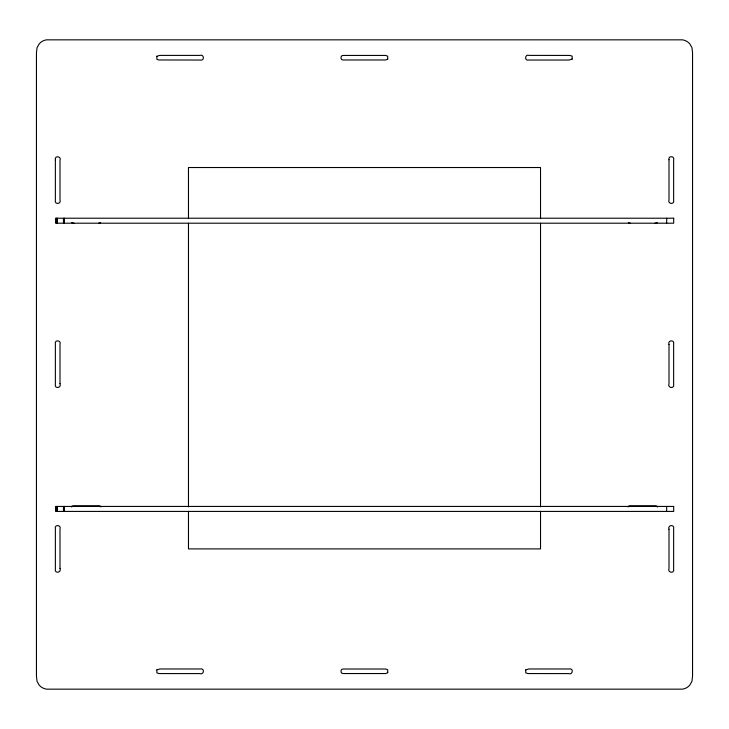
<?xml version="1.0" encoding="UTF-8"?>
<svg xmlns="http://www.w3.org/2000/svg" width="729" height="729" viewBox="0 0 729 729"><rect width="100%" height="100%" fill="white"/><g stroke="black" fill="none" stroke-linecap="round" stroke-linejoin="round"><path stroke-width="1.09" d="M628.125 507.001L628.307 506.281L629.719 505.808L655.462 505.798L657.057 506.163L657.403 507.047M657.294 222.637L655.043 223.202M100.629 222.764L98.661 223.202M73.957 223.202L71.706 222.637M630.339 223.202L628.371 222.764M666.68 218.217L666.68 223.202M666.68 506.436L666.68 511.421M540.526 218.718L540.526 167.524L188.474 167.524L188.474 218.718M540.526 223.265L540.526 506.846M540.526 511.394L540.526 548.91L188.474 548.91L188.474 511.394M188.474 223.265L188.474 506.846M100.875 507.001L100.693 506.281L99.281 505.808L73.538 505.798L71.943 506.163L71.597 507.047M64.425 218.217L64.425 223.202M64.425 506.436L64.425 511.421M63.459 218.217L63.459 223.202M63.459 506.436L63.459 511.421M57.117 218.217L57.117 223.202M57.117 506.436L57.117 511.421M56.816 218.217L56.816 223.202M56.816 506.436L56.816 511.421M36.45 364.5L36.45 676.23L37.051 681.342L39.156 685.078A11.737 11.737 0 0 0 46.638 689.16L682.362 689.16A11.737 11.737 0 0 0 689.844 685.078L691.949 681.342L692.55 676.23L692.55 52.77L691.949 47.658L689.844 43.922A11.737 11.737 0 0 0 682.362 39.84L46.638 39.84A11.737 11.737 0 0 0 39.156 43.922L37.051 47.658L36.45 52.77L36.45 364.5M55.368 159.979L55.368 200.174C54.019 204.858 61.765 204.266 59.997 199.755L59.997 160.644C61.929 156.07 54.083 155.14 55.368 159.979M156.844 56.261L156.917 59.368L158.758 59.969L200.147 60.033C204.822 61.382 204.229 53.636 199.719 55.404L159.697 55.404L156.844 56.261M525.737 669.887L525.764 672.849L527.933 673.56L568.392 673.596C572.958 675.528 573.887 667.682 569.057 668.967L528.853 668.967L525.737 669.887M669.003 529.245L669.003 568.356C667.071 572.93 674.917 573.86 673.632 569.021L673.632 528.826C674.981 524.142 667.235 524.734 669.003 529.245M669.003 344.525L669.003 383.636C667.071 388.202 674.917 389.131 673.632 384.292L673.632 344.097C674.981 339.422 667.235 340.006 669.003 344.525M59.997 383.636C61.929 388.202 54.083 389.131 55.368 384.292L55.368 344.097C54.019 339.422 61.765 340.006 59.997 344.525L59.997 383.636M59.997 568.356C61.929 572.93 54.083 573.86 55.368 569.021L55.368 528.826C54.019 524.142 61.765 524.734 59.997 529.245L59.997 568.356M669.003 159.733L669.003 199.755C667.235 204.266 674.981 204.858 673.632 200.174L673.632 159.979C675.081 155.806 667.828 155.505 669.003 159.733M156.844 669.805L156.881 672.876L159.095 673.569L199.719 673.596C204.229 675.364 204.822 667.618 200.147 668.967L159.943 668.967L156.844 669.805M572.156 59.085L569.057 60.033L528.853 60.033C524.178 61.382 524.771 53.636 529.281 55.404L569.905 55.431L572.119 56.124L572.156 59.085M387.728 59.122L385.732 59.978L343.268 59.978C340.151 60.543 340.243 54.793 343.35 55.44L385.65 55.44L387.71 56.169L387.728 59.122M387.728 672.694L385.741 673.541L343.259 673.541C340.142 674.106 340.252 668.347 343.359 669.012L385.641 669.012L387.71 669.741L387.728 672.694M673.687 218.217L55.532 218.217L55.532 223.202L673.687 223.202L673.687 218.217M673.687 506.436L55.532 506.436L55.532 511.421L673.687 511.421L673.687 506.436"/></g></svg>
